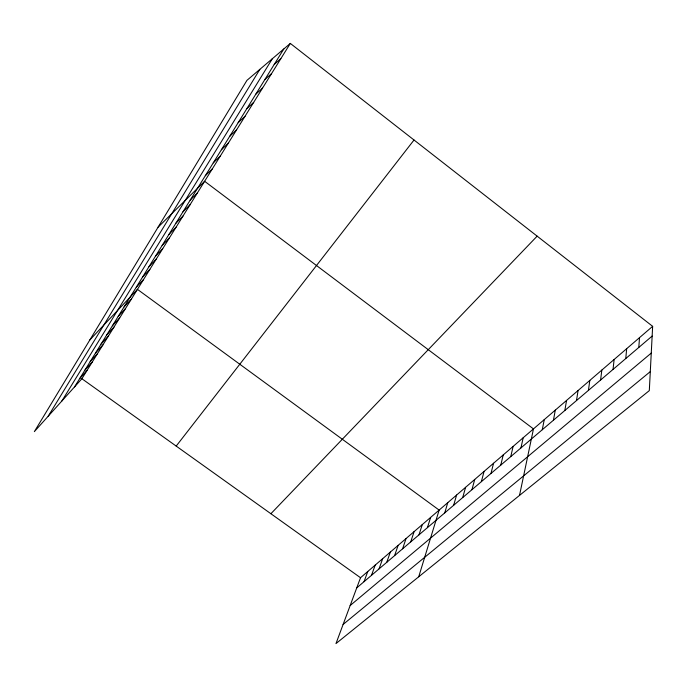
<?xml version="1.0" encoding="UTF-8"?>
<svg xmlns="http://www.w3.org/2000/svg" width="687" height="687" viewBox="0 0 687 687"><rect width="100%" height="100%" fill="white"/><g stroke="black" fill="none" stroke-linecap="round" stroke-linejoin="round"><path stroke-width="1.03" d="M652.65 326.342L649.309 390.628L335.977 643.582L360.52 577.733L652.65 326.342L290.326 43.418L246.959 80.336L34.35 431.634L81.882 378.726L290.326 43.418M638.807 347.442L639.511 337.652M625.78 358.545L626.673 348.695M613.044 369.408L614.118 359.507M600.593 380.023L601.838 370.07M588.416 390.405L589.824 380.409M576.505 400.555L578.068 390.525M564.843 410.491L566.56 400.427M553.439 420.221L555.302 410.113M542.275 429.736L544.267 419.611M519.518 495.404L533.473 428.903L204.623 181.282L158.079 227.199M520.944 447.924L523.193 437.748M510.759 456.606L513.12 446.413M500.763 465.125L503.245 454.914M490.973 473.472L493.558 463.244M481.364 481.656L484.06 471.419M471.943 489.685L474.734 479.449M462.703 497.568L465.588 487.323M453.635 505.297L456.606 495.044M444.729 512.888L447.787 502.635M418.718 576.788L439.139 510.08L137.443 289.356L89.842 339.936M427.417 527.65L430.637 517.397M418.993 534.829L422.29 524.576M410.723 541.88L414.089 531.635M402.599 548.81L406.034 538.565M394.613 555.611L398.117 545.375M386.772 562.301L390.336 552.073M379.061 568.87L382.693 558.651M371.487 575.328L375.179 565.118M364.041 581.674L367.785 571.481M48.184 416.228L259.841 69.37M61.847 401.028L272.344 58.73M74.548 386.884L283.791 48.983M176.19 446.078L414.021 140.011M79.666 378.623L87 370.491M84.87 370.207L92.213 362.109M90.177 361.645L97.511 353.582M95.579 352.929L102.913 344.9M101.075 344.05L108.409 336.055M106.674 335.007L113.999 327.055M112.376 325.801L119.701 317.892M118.19 316.415L125.498 308.557M124.107 306.857L131.415 299.043M136.292 287.175L143.583 279.472M142.57 277.041L149.835 269.407M148.967 266.711L156.215 259.145M270.893 513.721L537.148 236.148M155.485 256.174L162.725 248.677M162.141 245.431L169.363 238.003M168.933 234.465L176.13 227.114M175.863 223.266L183.034 216.001M182.94 211.845L190.084 204.666M190.162 200.175L197.281 193.09M205.31 175.726L212.352 168.847M213.245 162.896L220.252 156.138M221.369 149.792L228.324 143.145M229.673 136.378L236.586 129.86M238.174 122.655L245.036 116.275M246.865 108.606L253.675 102.38M255.77 94.231L262.511 88.151M264.89 79.512L271.563 73.595M274.225 64.432L280.837 58.687M356.725 587.917L652.143 336.072M350.155 605.539L651.259 353.084M343.105 624.449L650.297 371.607M81.882 378.726L360.52 577.733"/></g></svg>
